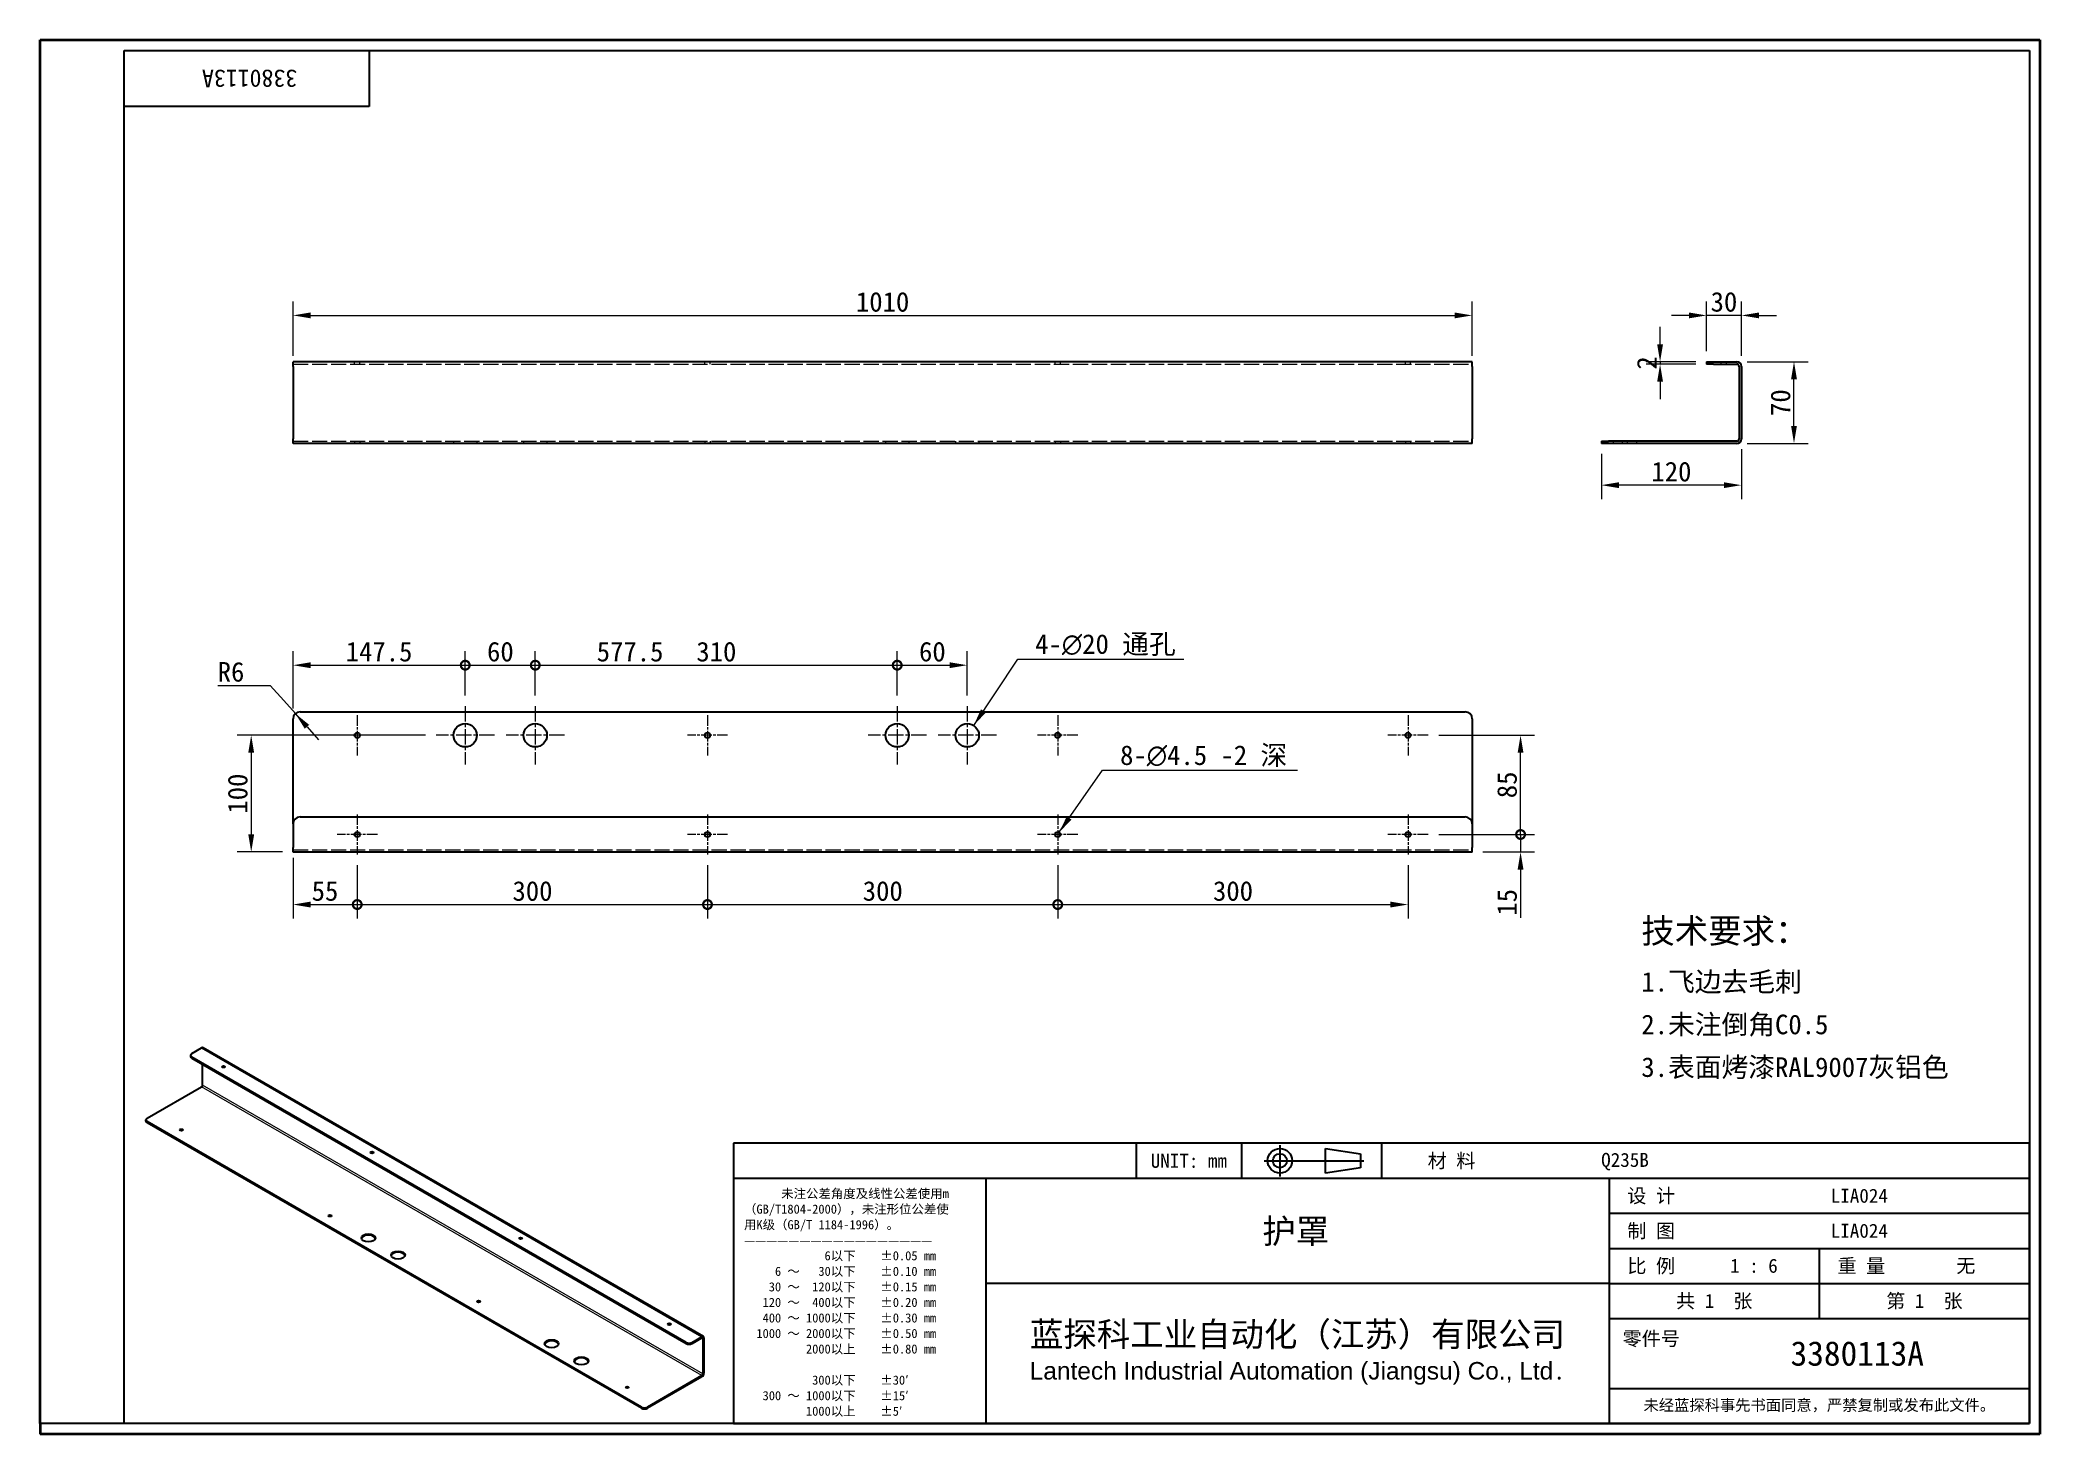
# Model space of a CAD drawing. Header units: millimetres. Extents: x 36 to 1749, y 33 to 1227.
import ezdxf
from ezdxf.enums import TextEntityAlignment as Align

# ---------------------------------------------------------------- set-up
doc = ezdxf.new("R2010")
doc.units = ezdxf.units.MM
doc.header["$LTSCALE"] = 6
doc.linetypes.add('CHAIN', pattern=[0.3543, 0.2362, -0.0295, 0.0591, -0.0295])
doc.linetypes.add('DASHED', pattern=[0.2067, 0.1654, -0.0413])
for name, color, linetype, lineweight in [('1', 7, 'Continuous', 18), ('可见 (ISO)', 7, 'Continuous', 25), ('可见窄的 (ISO)', 7, 'Continuous', 18), ('图框 (ISO)', 7, 'Continuous', 35), ('标题 (ISO)', 7, 'Continuous', 25)]:
    doc.layers.add(name, color=color, linetype=linetype, lineweight=lineweight)
for name, color, linetype, lineweight, true_color in [('中心标记 (ISO)', 1, 'CHAIN', 18, 0xff0000), ('尺寸 (ISO)', 7, 'Continuous', 18, 0x008000), ('符号 (ISO)', 7, 'Continuous', 18, 0x008000), ('隐藏 (ISO)', 5, 'DASHED', 18, 0x0000ff)]:
    doc.layers.add(name, color=color, linetype=linetype, lineweight=lineweight, true_color=true_color)
doc.styles.add('文本样式164', font='SimSun.ttf')
doc.styles.add('文本样式165', font='SimSun.ttf')
doc.styles.add('文本样式74', font='SimSun.ttf')
doc.styles.add('最新国标', font='simfang.ttf')
doc.styles.add('注释文本 (ISO)', font='simfang.ttf')
doc.dimstyles.new('默认 (GB)', dxfattribs={"dimscale": 6, "dimtxt": 2.8, "dimasz": 2.5, "dimexe": 2, "dimexo": 1.5, "dimgap": 0.5, "dimtad": 1, "dimtoh": 1, "dimdsep": 46, "dimtxsty": '最新国标', "dimcen": 0.09, "dimdle": 10, "dimclrd": 256, "dimclre": 256, "dimclrt": 256, "dimaunit": 1, "dimadec": 3, "dimazin": 2, "dimtfac": 0.535714, "dimtdec": 3, "dimtmove": 0, "dimatfit": 3, "dimfxl": 0, "dimtolj": 1, "dimlwd": -1, "dimlwe": -1, "dimarcsym": 0})
doc.dimstyles.new('默认 (GB)$7', dxfattribs={"dimscale": 6, "dimtxt": 2.8, "dimasz": 2.5, "dimexe": 2, "dimexo": 1.5, "dimgap": 0.5, "dimtad": 1, "dimtoh": 1, "dimdsep": 46, "dimtxsty": '最新国标', "dimcen": 0.09, "dimdle": 10, "dimclrd": 256, "dimclre": 256, "dimclrt": 256, "dimaunit": 1, "dimadec": 3, "dimazin": 2, "dimtfac": 0.535714, "dimtdec": 3, "dimtmove": 0, "dimatfit": 3, "dimfxl": 0, "dimtolj": 1, "dimlwd": -1, "dimlwe": -1, "dimarcsym": 0})

# ---------------------------------------------------------------- blocks, each defined once
blk = doc.blocks.new('图框 最新国标')
at = {"layer": '图框 (ISO)'}
for p, q in [((6, 7), (6, 204.5)), ((6, 204.5), (291.5, 204.5)), ((291.5, 204.5), (291.5, 5.5)), ((6, 7), (6, 5.5)), ((6, 7), (6, 5.5)), ((291.5, 5.5), (6, 5.5))]:
    blk.add_line(p, q, dxfattribs=at)
at = {"layer": '图框 (ISO)', "color": 7, "linetype": 'Continuous', "lineweight": 25}
for p, q in [((18, 203), (290, 203)), ((18, 7), (18, 203)), ((18, 203), (290, 203)), ((53, 203), (53, 195)), ((290, 203), (290, 7)), ((290, 203), (290, 7)), ((53, 195), (18, 195)), ((290, 7), (6, 7)), ((290, 7), (18, 7))]:
    blk.add_line(p, q, dxfattribs=at)
at = {"layer": '图框 (ISO)', "style": '文本样式74'}
blk.add_attdef('零件代号_001', (42.72, 200.25), '', height=2.5, rotation=180, dxfattribs=at)
blk = doc.blocks.new('标题栏 最新国标')
at = {"layer": '标题 (ISO)'}
for p, q in [((381.98, -183.84), (196.98, -183.84)), ((196.98, -183.84), (196.98, -223.84)), ((254.48, -183.84), (254.48, -188.84)), ((269.48, -183.84), (269.48, -188.84)), ((281.48, -188.09), (281.48, -184.59)), ((281.48, -184.59), (286.48, -185.34)), ((286.48, -185.34), (286.48, -187.34)), ((289.48, -183.84), (289.48, -188.84)), ((381.98, -223.84), (381.98, -183.84)), ((383.48, -183.84), (383.48, -225.34)), ((286.48, -187.34), (281.48, -188.09)), ((196.98, -188.84), (381.98, -188.84)), ((232.98, -188.84), (232.98, -223.84)), ((321.98, -188.84), (321.98, -223.84)), ((321.98, -193.84), (381.98, -193.84)), ((321.98, -198.84), (381.98, -198.84)), ((351.98, -198.84), (351.98, -208.84)), ((321.98, -203.84), (232.98, -203.84)), ((321.98, -203.84), (381.98, -203.84)), ((321.98, -208.84), (381.98, -208.84)), ((321.98, -218.84), (381.98, -218.84)), ((196.98, -223.84), (381.98, -223.84)), ((383.48, -225.34), (196.98, -225.34))]:
    blk.add_line(p, q, dxfattribs=at)
at = {"layer": '标题 (ISO)', "linetype": 'CHAIN', "ltscale": 5.000333}
blk.add_line((274.98, -184.09), (274.98, -188.59), dxfattribs=at)
at = {"layer": '标题 (ISO)', "linetype": 'CHAIN', "ltscale": 15.834605}
blk.add_line((272.73, -186.34), (286.98, -186.34), dxfattribs=at)
at = {"layer": '标题 (ISO)'}
for radius in [1.75, 1]:
    blk.add_circle((274.98, -186.34), radius, dxfattribs=at)
at = {"layer": '1', "style": '文本样式164'}
for s, p in [('UNIT: mm', (261.98, -186.34)), ('材 料', (299.48, -186.34)), ('设 计', (327.98, -191.34)), ('制 图', (327.98, -196.34)), ('比 例', (327.98, -201.34)), ('重 量', (357.98, -201.34)), ('共 1  张', (336.98, -206.34)), ('第 1  张', (366.98, -206.34))]:
    blk.add_text(s, height=2, dxfattribs=at).set_placement(p, align=Align.MIDDLE_CENTER)
at = {"layer": '标题 (ISO)', "style": '注释文本 (ISO)'}
for s, insert, char_height, attachment_point, line_spacing_factor in [('\\fSimSun|b0|i0;{\\H1.3000;      未注公差角度及线性公差使用m\\P}\\fSimSun|b0|i0;{\\H1.3000;（GB/T1804-2000），未注形位公差使\\P}\\fSimSun|b0|i0;{\\H1.3000;用K级（GB/T 1184-1996）。\\P}\\fSimSun|b0|i0;{\\H1.3000;—————————————————\\P}\\fSimSun|b0|i0;{\\H1.3000;             6以下    ±0.05 mm\\P}\\fSimSun|b0|i0;{\\H1.3000;     6 ～   30以下    ±0.10 mm\\P}\\fSimSun|b0|i0;{\\H1.3000;    30 ～  120以下    ±0.15 mm\\P}\\fSimSun|b0|i0;{\\H1.3000;   120 ～  400以下    ±0.20 mm\\P}\\fSimSun|b0|i0;{\\H1.3000;   400 ～ 1000以下    ±0.30 mm\\P}\\fSimSun|b0|i0;{\\H1.3000;  1000 ～ 2000以下    ±0.50 mm\\P}\\fSimSun|b0|i0;{\\H1.3000;          2000以上    ±0.80 mm\\P}\\fSimSun|b0|i0;{\\H1.3000;\\P}\\fSimSun|b0|i0;{\\H1.3000;           300以下    ±30′\\P}\\fSimSun|b0|i0;{\\H1.3000;   300 ～ 1000以下    ±15′\\P}\\fSimSun|b0|i0;{\\H1.3000;          1000以上    ±5′}', (198.48, -206.63), 1.3, 4, 1.023913), ('{\\fMicrosoft YaHei|b0|i0|c134|p34;\\H1.75x;蓝探科工业自动化（江苏）有限公司\\P\\fArial|b0|i0|c0|p34;\\H0.71429x;Lantech Industrial Automation (Jiangsu) Co., Ltd\\fFangSong|b0|i0|c134|p49;.\\H1.15195x; }', (277.48, -213.84), 2, 5, 0.978695)]:
    blk.add_mtext(s, dxfattribs=dict(at, insert=insert, char_height=char_height, attachment_point=attachment_point, line_spacing_factor=line_spacing_factor))
at = {"layer": '标题 (ISO)', "attachment_point": 5, "style": '注释文本 (ISO)'}
for s, insert, char_height in [('\\fFangSong|b0|i0;零件号', (327.98, -211.84), 2), ('\\fSimSun|b0|i0;{\\H1.6000;未经蓝探科事先书面同意，严禁复制或发布此文件。}', (351.98, -221.34), 1.6)]:
    blk.add_mtext(s, dxfattribs=dict(at, insert=insert, char_height=char_height))
at = {"layer": '标题 (ISO)'}
for tag, p, height, style in [('材料_001', (320.84, -187.21), 2, '注释文本 (ISO)'), ('设计人_001', (353.61, -192.33), 2, '注释文本 (ISO)'), ('库存编号_001', (272.47, -198.13), 3.5, '文本样式165'), ('设计人_001', (353.61, -197.33), 2, '注释文本 (ISO)'), ('视图比例_001', (339.25, -202.33), 2, '注释文本 (ISO)'), ('质量\\P3;_001', (371.53, -202.3), 2, '注释文本 (ISO)'), ('零件代号_001', (347.87, -215.59), 3.5, '文本样式165')]:
    blk.add_attdef(tag, p, '', height=height, dxfattribs=dict(at, style=style))
blk = doc.blocks.new('*D5')
at = {"layer": 'Defpoints', "color": 0, "transparency": 16777216}
for p in [(1262.7, 991.1), (252.7, 947.4), (1262.7, 947.4)]:
    blk.add_point(p, dxfattribs=at)
at = {"layer": '尺寸 (ISO)', "color": 116, "true_color": 0x00803f, "transparency": 16777216}
for p, q in [((252.7, 956.4), (252.7, 1003.1)), ((1262.7, 956.4), (1262.7, 1003.1)), ((267.7, 991.1), (1247.7, 991.1))]:
    blk.add_line(p, q, dxfattribs=at)
for points in [[(267.7, 993.6), (267.7, 988.6), (252.7, 991.1)], [(1247.7, 993.6), (1247.7, 988.6), (1262.7, 991.1)]]:
    blk.add_solid(points, dxfattribs=at)
at = {"layer": '尺寸 (ISO)', "transparency": 16777216, "insert": (757.7, 1002.6), "char_height": 16.8, "attachment_point": 5, "style": '最新国标'}
blk.add_mtext('\\A1;1010', dxfattribs=at)
blk = doc.blocks.new('*D6')
at = {"layer": 'Defpoints', "color": 0, "transparency": 16777216}
for p in [(1489.3, 951.4), (1538.3, 951.4), (1489.3, 881.4)]:
    blk.add_point(p, dxfattribs=at)
at = {"layer": '尺寸 (ISO)', "color": 116, "true_color": 0x00803f, "transparency": 16777216}
for p, q in [((1498.3, 951.4), (1550.3, 951.4)), ((1538.3, 896.4), (1538.3, 936.4)), ((1498.3, 881.4), (1550.3, 881.4))]:
    blk.add_line(p, q, dxfattribs=at)
for points in [[(1535.8, 936.4), (1540.8, 936.4), (1538.3, 951.4)], [(1535.8, 896.4), (1540.8, 896.4), (1538.3, 881.4)]]:
    blk.add_solid(points, dxfattribs=at)
at = {"layer": '尺寸 (ISO)', "transparency": 16777216, "insert": (1526.8, 916.4), "char_height": 16.8, "attachment_point": 5, "rotation": 90, "style": '最新国标'}
blk.add_mtext('\\A1;70', dxfattribs=at)
blk = doc.blocks.new('*D7')
at = {"layer": 'Defpoints', "color": 0, "transparency": 16777216}
for p in [(1463.3, 991.1), (1463.3, 951.4), (1493.3, 947.4)]:
    blk.add_point(p, dxfattribs=at)
at = {"layer": '尺寸 (ISO)', "color": 116, "true_color": 0x00803f, "transparency": 16777216}
for p, q in [((1463.3, 960.4), (1463.3, 1003.1)), ((1493.3, 956.4), (1493.3, 1003.1)), ((1448.3, 991.1), (1433.3, 991.1)), ((1493.3, 991.1), (1463.3, 991.1)), ((1508.3, 991.1), (1523.3, 991.1))]:
    blk.add_line(p, q, dxfattribs=at)
for points in [[(1448.3, 993.6), (1448.3, 988.6), (1463.3, 991.1)], [(1508.3, 993.6), (1508.3, 988.6), (1493.3, 991.1)]]:
    blk.add_solid(points, dxfattribs=at)
at = {"layer": '尺寸 (ISO)', "transparency": 16777216, "insert": (1478.3, 1002.6), "char_height": 16.8, "attachment_point": 5, "style": '最新国标'}
blk.add_mtext('\\A1;30', dxfattribs=at)
blk = doc.blocks.new('*D8')
at = {"layer": 'Defpoints', "color": 0, "transparency": 16777216}
for p in [(1373.3, 881.4), (1493.3, 885.4), (1373.3, 845.7)]:
    blk.add_point(p, dxfattribs=at)
at = {"layer": '尺寸 (ISO)', "color": 116, "true_color": 0x00803f, "transparency": 16777216}
for p, q in [((1493.3, 876.4), (1493.3, 833.7)), ((1373.3, 872.4), (1373.3, 833.7)), ((1478.3, 845.7), (1388.3, 845.7))]:
    blk.add_line(p, q, dxfattribs=at)
for points in [[(1388.3, 848.2), (1388.3, 843.2), (1373.3, 845.7)], [(1478.3, 848.2), (1478.3, 843.2), (1493.3, 845.7)]]:
    blk.add_solid(points, dxfattribs=at)
at = {"layer": '尺寸 (ISO)', "transparency": 16777216, "insert": (1433.3, 857.2), "char_height": 16.8, "attachment_point": 5, "style": '最新国标'}
blk.add_mtext('\\A1;120', dxfattribs=at)
blk = doc.blocks.new('*D9')
at = {"layer": 'Defpoints', "color": 0, "transparency": 16777216}
for p in [(1423.6, 949.4), (1463.3, 951.4), (1463.3, 949.4)]:
    blk.add_point(p, dxfattribs=at)
at = {"layer": '尺寸 (ISO)', "color": 116, "true_color": 0x00803f, "transparency": 16777216}
for p, q in [((1423.6, 966.4), (1423.6, 981.4)), ((1454.3, 951.4), (1411.6, 951.4)), ((1454.3, 949.4), (1411.6, 949.4)), ((1423.6, 951.4), (1423.6, 949.4)), ((1423.6, 934.4), (1423.6, 919.4))]:
    blk.add_line(p, q, dxfattribs=at)
for points in [[(1421.1, 966.4), (1426.1, 966.4), (1423.6, 951.4)], [(1421.1, 934.4), (1426.1, 934.4), (1423.6, 949.4)]]:
    blk.add_solid(points, dxfattribs=at)
at = {"layer": '尺寸 (ISO)', "transparency": 16777216, "insert": (1412.2, 950.4), "char_height": 16.8, "attachment_point": 5, "rotation": 90, "style": '最新国标'}
blk.add_mtext('\\A1;2', dxfattribs=at)
blk = doc.blocks.new('*D10')
at = {"layer": 'Defpoints', "color": 0, "transparency": 16777216}
for p in [(254.7, 650), (258.7, 645.5)]:
    blk.add_point(p, dxfattribs=at)
at = {"layer": '尺寸 (ISO)', "color": 116, "true_color": 0x00803f, "transparency": 16777216}
for p, q in [((188.3, 674.2), (233.2, 674.2)), ((233.2, 674.2), (244.8, 661.2)), ((254.7, 650), (244.8, 661.2)), ((258.7, 645.5), (254.7, 650)), ((264.7, 638.8), (274.6, 627.5))]:
    blk.add_line(p, q, dxfattribs=at)
blk.add_solid([(266.6, 640.4), (262.8, 637.1), (254.7, 650)], dxfattribs=at)
at = {"layer": '尺寸 (ISO)', "transparency": 16777216, "insert": (199.6, 685.7), "char_height": 16.8, "attachment_point": 5, "style": '最新国标'}
blk.add_mtext('\\A1;R6', dxfattribs=at)
blk = doc.blocks.new('_DotSmall')
at = {"color": 0, "linetype": 'ByBlock', "const_width": 0.5}
blk.add_lwpolyline([(-0.0625, 0, 1), (0.0625, 0, 1)], format="xyb", close=True, dxfattribs=at)
blk = doc.blocks.new('*D11')
at = {"layer": 'Defpoints', "color": 0, "transparency": 16777216}
for p in [(400.2, 691.5), (400.2, 656.5), (252.7, 645.5)]:
    blk.add_point(p, dxfattribs=at)
at = {"layer": '尺寸 (ISO)', "color": 116, "true_color": 0x00803f, "transparency": 16777216}
for p, q in [((252.7, 654.5), (252.7, 703.5)), ((400.2, 665.5), (400.2, 703.5)), ((267.7, 691.5), (400.2, 691.5))]:
    blk.add_line(p, q, dxfattribs=at)
blk.add_solid([(267.7, 694), (267.7, 689), (252.7, 691.5)], dxfattribs=at)
at = {"layer": '尺寸 (ISO)', "color": 116, "true_color": 0x00803f, "transparency": 16777216, "xscale": 15, "yscale": 15, "zscale": 15}
blk.add_blockref('_DotSmall', (400.2, 691.5), dxfattribs=at)
at = {"layer": '尺寸 (ISO)', "transparency": 16777216, "insert": (326.4, 703), "char_height": 16.8, "attachment_point": 5, "style": '最新国标'}
blk.add_mtext('\\A1;147.5', dxfattribs=at)
blk = doc.blocks.new('*D13')
at = {"layer": 'Defpoints', "color": 0, "transparency": 16777216}
for p in [(460.2, 691.5), (400.2, 656.5), (460.2, 656.5)]:
    blk.add_point(p, dxfattribs=at)
at = {"layer": '尺寸 (ISO)', "color": 116, "true_color": 0x00803f, "transparency": 16777216}
for p, q in [((400.2, 665.5), (400.2, 703.5)), ((460.2, 665.5), (460.2, 703.5)), ((400.2, 691.5), (460.2, 691.5))]:
    blk.add_line(p, q, dxfattribs=at)
at = {"layer": '尺寸 (ISO)', "color": 116, "true_color": 0x00803f, "transparency": 16777216, "xscale": 15, "yscale": 15, "zscale": 15, "rotation": 180}
blk.add_blockref('_DotSmall', (400.2, 691.5), dxfattribs=at)
at = {"layer": '尺寸 (ISO)', "color": 116, "true_color": 0x00803f, "transparency": 16777216, "xscale": 15, "yscale": 15, "zscale": 15}
blk.add_blockref('_DotSmall', (460.2, 691.5), dxfattribs=at)
at = {"layer": '尺寸 (ISO)', "transparency": 16777216, "insert": (430.3, 703), "char_height": 16.8, "attachment_point": 5, "style": '最新国标'}
blk.add_mtext('\\A1;60', dxfattribs=at)
blk = doc.blocks.new('*D14')
at = {"layer": 'Defpoints', "color": 0, "transparency": 16777216}
for p in [(770.2, 691.5), (460.2, 656.5), (770.2, 656.5)]:
    blk.add_point(p, dxfattribs=at)
at = {"layer": '尺寸 (ISO)', "color": 116, "true_color": 0x00803f, "transparency": 16777216}
for p, q in [((460.2, 665.5), (460.2, 703.5)), ((770.2, 665.5), (770.2, 703.5)), ((460.2, 691.5), (770.2, 691.5))]:
    blk.add_line(p, q, dxfattribs=at)
at = {"layer": '尺寸 (ISO)', "color": 116, "true_color": 0x00803f, "transparency": 16777216, "xscale": 15, "yscale": 15, "zscale": 15, "rotation": 180}
blk.add_blockref('_DotSmall', (460.2, 691.5), dxfattribs=at)
at = {"layer": '尺寸 (ISO)', "color": 116, "true_color": 0x00803f, "transparency": 16777216, "xscale": 15, "yscale": 15, "zscale": 15}
blk.add_blockref('_DotSmall', (770.2, 691.5), dxfattribs=at)
at = {"layer": '尺寸 (ISO)', "transparency": 16777216, "insert": (615.3, 703), "char_height": 16.8, "attachment_point": 5, "style": '最新国标'}
blk.add_mtext('\\A1;310', dxfattribs=at)
blk = doc.blocks.new('*D15')
at = {"layer": 'Defpoints', "color": 0, "transparency": 16777216}
for p in [(830.2, 691.5), (770.2, 656.5), (830.2, 656.5)]:
    blk.add_point(p, dxfattribs=at)
at = {"layer": '尺寸 (ISO)', "color": 116, "true_color": 0x00803f, "transparency": 16777216}
for p, q in [((770.2, 665.5), (770.2, 703.5)), ((830.2, 665.5), (830.2, 703.5)), ((770.2, 691.5), (815.2, 691.5))]:
    blk.add_line(p, q, dxfattribs=at)
blk.add_solid([(815.2, 694), (815.2, 689), (830.2, 691.5)], dxfattribs=at)
at = {"layer": '尺寸 (ISO)', "color": 116, "true_color": 0x00803f, "transparency": 16777216, "xscale": 15, "yscale": 15, "zscale": 15, "rotation": 180}
blk.add_blockref('_DotSmall', (770.2, 691.5), dxfattribs=at)
at = {"layer": '尺寸 (ISO)', "transparency": 16777216, "insert": (800.3, 703), "char_height": 16.8, "attachment_point": 5, "style": '最新国标'}
blk.add_mtext('\\A1;60', dxfattribs=at)
blk = doc.blocks.new('*D16')
at = {"layer": 'Defpoints', "color": 0, "transparency": 16777216}
for p in [(830.2, 691.5), (830.2, 656.5), (252.7, 645.5)]:
    blk.add_point(p, dxfattribs=at)
at = {"layer": '尺寸 (ISO)', "color": 116, "true_color": 0x00803f, "transparency": 16777216}
for p, q in [((252.7, 654.5), (252.7, 703.5)), ((830.2, 665.5), (830.2, 703.5)), ((267.7, 691.5), (815.2, 691.5))]:
    blk.add_line(p, q, dxfattribs=at)
for points in [[(267.7, 694), (267.7, 689), (252.7, 691.5)], [(815.2, 694), (815.2, 689), (830.2, 691.5)]]:
    blk.add_solid(points, dxfattribs=at)
at = {"layer": '尺寸 (ISO)', "transparency": 16777216, "insert": (541.4, 703), "char_height": 16.8, "attachment_point": 5, "style": '最新国标'}
blk.add_mtext('\\A1;577.5', dxfattribs=at)
blk = doc.blocks.new('*D17')
at = {"layer": 'Defpoints', "color": 0, "transparency": 16777216}
for p in [(252.7, 535.5), (307.7, 529.2), (307.7, 486.5)]:
    blk.add_point(p, dxfattribs=at)
at = {"layer": '尺寸 (ISO)', "color": 116, "true_color": 0x00803f, "transparency": 16777216}
for p, q in [((252.7, 526.5), (252.7, 474.5)), ((307.7, 520.2), (307.7, 474.5)), ((267.7, 486.5), (307.7, 486.5))]:
    blk.add_line(p, q, dxfattribs=at)
blk.add_solid([(267.7, 489), (267.7, 484), (252.7, 486.5)], dxfattribs=at)
at = {"layer": '尺寸 (ISO)', "color": 116, "true_color": 0x00803f, "transparency": 16777216, "xscale": 15, "yscale": 15, "zscale": 15}
blk.add_blockref('_DotSmall', (307.7, 486.5), dxfattribs=at)
at = {"layer": '尺寸 (ISO)', "transparency": 16777216, "insert": (280.1, 498), "char_height": 16.8, "attachment_point": 5, "style": '最新国标'}
blk.add_mtext('\\A1;55', dxfattribs=at)
blk = doc.blocks.new('*D18')
at = {"layer": 'Defpoints', "color": 0, "transparency": 16777216}
for p in [(307.7, 529.2), (607.7, 529.2), (607.7, 486.5)]:
    blk.add_point(p, dxfattribs=at)
at = {"layer": '尺寸 (ISO)', "color": 116, "true_color": 0x00803f, "transparency": 16777216}
for p, q in [((307.7, 520.2), (307.7, 474.5)), ((607.7, 520.2), (607.7, 474.5)), ((307.7, 486.5), (607.7, 486.5))]:
    blk.add_line(p, q, dxfattribs=at)
at = {"layer": '尺寸 (ISO)', "color": 116, "true_color": 0x00803f, "transparency": 16777216, "xscale": 15, "yscale": 15, "zscale": 15, "rotation": 180}
blk.add_blockref('_DotSmall', (307.7, 486.5), dxfattribs=at)
at = {"layer": '尺寸 (ISO)', "color": 116, "true_color": 0x00803f, "transparency": 16777216, "xscale": 15, "yscale": 15, "zscale": 15}
blk.add_blockref('_DotSmall', (607.7, 486.5), dxfattribs=at)
at = {"layer": '尺寸 (ISO)', "transparency": 16777216, "insert": (457.8, 498), "char_height": 16.8, "attachment_point": 5, "style": '最新国标'}
blk.add_mtext('\\A1;300', dxfattribs=at)
blk = doc.blocks.new('*D19')
at = {"layer": 'Defpoints', "color": 0, "transparency": 16777216}
for p in [(607.7, 529.2), (907.7, 529.2), (907.7, 486.5)]:
    blk.add_point(p, dxfattribs=at)
at = {"layer": '尺寸 (ISO)', "color": 116, "true_color": 0x00803f, "transparency": 16777216}
for p, q in [((607.7, 520.2), (607.7, 474.5)), ((907.7, 520.2), (907.7, 474.5)), ((607.7, 486.5), (907.7, 486.5))]:
    blk.add_line(p, q, dxfattribs=at)
at = {"layer": '尺寸 (ISO)', "color": 116, "true_color": 0x00803f, "transparency": 16777216, "xscale": 15, "yscale": 15, "zscale": 15, "rotation": 180}
blk.add_blockref('_DotSmall', (607.7, 486.5), dxfattribs=at)
at = {"layer": '尺寸 (ISO)', "color": 116, "true_color": 0x00803f, "transparency": 16777216, "xscale": 15, "yscale": 15, "zscale": 15}
blk.add_blockref('_DotSmall', (907.7, 486.5), dxfattribs=at)
at = {"layer": '尺寸 (ISO)', "transparency": 16777216, "insert": (757.8, 498), "char_height": 16.8, "attachment_point": 5, "style": '最新国标'}
blk.add_mtext('\\A1;300', dxfattribs=at)
blk = doc.blocks.new('*D20')
at = {"layer": 'Defpoints', "color": 0, "transparency": 16777216}
for p in [(907.7, 529.2), (1207.7, 529.2), (1207.7, 486.5)]:
    blk.add_point(p, dxfattribs=at)
at = {"layer": '尺寸 (ISO)', "color": 116, "true_color": 0x00803f, "transparency": 16777216}
for p, q in [((907.7, 520.2), (907.7, 474.5)), ((1207.7, 520.2), (1207.7, 474.5)), ((907.7, 486.5), (1192.7, 486.5))]:
    blk.add_line(p, q, dxfattribs=at)
blk.add_solid([(1192.7, 489), (1192.7, 484), (1207.7, 486.5)], dxfattribs=at)
at = {"layer": '尺寸 (ISO)', "color": 116, "true_color": 0x00803f, "transparency": 16777216, "xscale": 15, "yscale": 15, "zscale": 15, "rotation": 180}
blk.add_blockref('_DotSmall', (907.7, 486.5), dxfattribs=at)
at = {"layer": '尺寸 (ISO)', "transparency": 16777216, "insert": (1057.8, 498), "char_height": 16.8, "attachment_point": 5, "style": '最新国标'}
blk.add_mtext('\\A1;300', dxfattribs=at)
blk = doc.blocks.new('*D21')
at = {"layer": 'Defpoints', "color": 0, "transparency": 16777216}
for p in [(375.2, 631.5), (216.9, 531.5), (252.7, 531.5)]:
    blk.add_point(p, dxfattribs=at)
at = {"layer": '尺寸 (ISO)', "color": 116, "true_color": 0x00803f, "transparency": 16777216}
for p, q in [((366.2, 631.5), (204.9, 631.5)), ((216.9, 616.5), (216.9, 546.5)), ((243.7, 531.5), (204.9, 531.5))]:
    blk.add_line(p, q, dxfattribs=at)
for points in [[(214.4, 616.5), (219.4, 616.5), (216.9, 631.5)], [(214.4, 546.5), (219.4, 546.5), (216.9, 531.5)]]:
    blk.add_solid(points, dxfattribs=at)
at = {"layer": '尺寸 (ISO)', "transparency": 16777216, "insert": (205.4, 581.5), "char_height": 16.8, "attachment_point": 5, "rotation": 90, "style": '最新国标'}
blk.add_mtext('\\A1;100', dxfattribs=at)
blk = doc.blocks.new('*D22')
at = {"layer": 'Defpoints', "color": 0, "transparency": 16777216}
for p in [(1225, 546.5), (1262.7, 531.5), (1304.1, 546.5)]:
    blk.add_point(p, dxfattribs=at)
at = {"layer": '尺寸 (ISO)', "color": 116, "true_color": 0x00803f, "transparency": 16777216}
for p, q in [((1304.1, 546.5), (1304.1, 576.5)), ((1234, 546.5), (1316.1, 546.5)), ((1271.7, 531.5), (1316.1, 531.5)), ((1304.1, 546.5), (1304.1, 531.5)), ((1304.1, 516.5), (1304.1, 475.2))]:
    blk.add_line(p, q, dxfattribs=at)
blk.add_solid([(1301.6, 516.5), (1306.6, 516.5), (1304.1, 531.5)], dxfattribs=at)
at = {"layer": '尺寸 (ISO)', "color": 116, "true_color": 0x00803f, "transparency": 16777216, "xscale": 15, "yscale": 15, "zscale": 15, "rotation": 270}
blk.add_blockref('_DotSmall', (1304.1, 546.5), dxfattribs=at)
at = {"layer": '尺寸 (ISO)', "transparency": 16777216, "insert": (1292.6, 488.4), "char_height": 16.8, "attachment_point": 5, "rotation": 90, "style": '最新国标'}
blk.add_mtext('\\A1;15', dxfattribs=at)
blk = doc.blocks.new('*D23')
at = {"layer": 'Defpoints', "color": 0, "transparency": 16777216}
for p in [(1225, 631.5), (1304.1, 631.5), (1225, 546.5)]:
    blk.add_point(p, dxfattribs=at)
at = {"layer": '尺寸 (ISO)', "color": 116, "true_color": 0x00803f, "transparency": 16777216}
for p, q in [((1234, 631.5), (1316.1, 631.5)), ((1304.1, 546.5), (1304.1, 616.5)), ((1234, 546.5), (1316.1, 546.5))]:
    blk.add_line(p, q, dxfattribs=at)
blk.add_solid([(1301.6, 616.5), (1306.6, 616.5), (1304.1, 631.5)], dxfattribs=at)
at = {"layer": '尺寸 (ISO)', "color": 116, "true_color": 0x00803f, "transparency": 16777216, "xscale": 15, "yscale": 15, "zscale": 15, "rotation": 270}
blk.add_blockref('_DotSmall', (1304.1, 546.5), dxfattribs=at)
at = {"layer": '尺寸 (ISO)', "transparency": 16777216, "insert": (1292.6, 589), "char_height": 16.8, "attachment_point": 5, "rotation": 90, "style": '最新国标'}
blk.add_mtext('\\A1;85', dxfattribs=at)

msp = doc.modelspace()

# ---------------------------------------------------------------- linework, layer by layer
at = {"layer": '中心标记 (ISO)', "ltscale": 9.259962}
for p, q in [((400.208, 656.484), (400.208, 606.484)), ((460.208, 656.484), (460.208, 606.484)), ((770.208, 656.484), (770.208, 606.484)), ((830.208, 656.484), (830.208, 606.484)), ((425.208, 631.484), (375.208, 631.484)), ((485.208, 631.484), (435.208, 631.484)), ((795.208, 631.484), (745.208, 631.484)), ((855.208, 631.484), (805.208, 631.484))]:
    msp.add_line(p, q, dxfattribs=at)
at = {"layer": '中心标记 (ISO)', "ltscale": 6.389343}
for p, q in [((307.708, 648.734), (307.708, 614.234)), ((607.708, 648.734), (607.708, 614.234)), ((907.708, 648.734), (907.708, 614.234)), ((1207.708, 648.734), (1207.708, 614.234)), ((324.958, 631.484), (290.458, 631.484)), ((624.958, 631.484), (590.458, 631.484)), ((924.958, 631.484), (890.458, 631.484)), ((1224.958, 631.484), (1190.458, 631.484)), ((307.708, 563.734), (307.708, 529.234)), ((607.708, 563.734), (607.708, 529.234)), ((907.708, 563.734), (907.708, 529.234)), ((1207.708, 563.734), (1207.708, 529.234)), ((324.958, 546.484), (290.458, 546.484)), ((624.958, 546.484), (590.458, 546.484)), ((924.958, 546.484), (890.458, 546.484)), ((1224.958, 546.484), (1190.458, 546.484))]:
    msp.add_line(p, q, dxfattribs=at)
at = {"layer": '可见 (ISO)'}
for p, q in [((1262.708, 951.449), (252.708, 951.449)), ((252.708, 947.449), (252.708, 951.449)), ((252.708, 947.449), (252.708, 885.449)), ((1262.708, 947.449), (1262.708, 951.449)), ((1262.708, 947.449), (1262.708, 885.449)), ((1463.293, 951.449), (1469.293, 951.449)), ((1463.293, 951.449), (1463.293, 949.449)), ((1469.293, 949.449), (1463.293, 949.449)), ((1469.293, 951.449), (1489.293, 951.449)), ((1469.293, 949.449), (1489.293, 949.449)), ((1491.293, 947.449), (1491.293, 885.449)), ((1493.293, 947.449), (1493.293, 885.449)), ((252.708, 881.449), (252.708, 885.449)), ((1262.708, 881.449), (252.708, 881.449)), ((1262.708, 881.449), (1262.708, 885.449)), ((1373.293, 883.449), (1379.293, 883.449)), ((1373.293, 883.449), (1373.293, 881.449)), ((1379.293, 881.449), (1373.293, 881.449)), ((1489.293, 883.449), (1379.293, 883.449)), ((1489.293, 881.449), (1379.293, 881.449)), ((258.708, 651.484), (1256.708, 651.484)), ((252.708, 555.484), (252.708, 645.484)), ((1262.708, 645.484), (1262.708, 555.484)), ((252.708, 555.484), (252.708, 535.484)), ((258.708, 561.484), (1256.708, 561.484)), ((1262.708, 555.484), (1262.708, 535.484)), ((252.708, 531.484), (252.708, 535.484)), ((1262.708, 531.484), (252.708, 531.484)), ((1262.708, 531.484), (1262.708, 535.484)), ((165.972, 358.826), (174.458, 363.725)), ((604.164, 116.445), (175.658, 363.844)), ((164.918, 357.356), (164.918, 356.376)), ((589.388, 111.427), (165.972, 355.886)), ((165.972, 354.907), (589.388, 110.447)), ((175.306, 331.881), (175.306, 349.518)), ((127.789, 303.467), (174.458, 330.412)), ((126.734, 301.018), (126.734, 301.998)), ((551.204, 56.069), (127.789, 300.528)), ((551.204, 55.089), (127.789, 299.548)), ((594.479, 111.427), (602.964, 116.326)), ((594.479, 110.447), (602.964, 115.346)), ((603.813, 114.857), (603.813, 84.483)), ((604.661, 115.346), (604.661, 84.973)), ((602.964, 83.013), (556.295, 56.069)), ((602.964, 82.033), (556.295, 55.089))]:
    msp.add_line(p, q, dxfattribs=at)
for centre, radius in [((400.208, 631.484), 10), ((460.208, 631.484), 10), ((770.208, 631.484), 10), ((830.208, 631.484), 10), ((307.708, 631.484), 2.25), ((607.708, 631.484), 2.25), ((907.708, 631.484), 2.25), ((1207.708, 631.484), 2.25), ((307.708, 546.484), 2.25), ((607.708, 546.484), 2.25), ((907.708, 546.484), 2.25), ((1207.708, 546.484), 2.25)]:
    msp.add_circle(centre, radius, dxfattribs=at)
for centre, radius, start, end in [((1489.293, 947.449), 4, 0, 90), ((1489.293, 947.449), 2, 0, 90), ((1489.293, 885.449), 4, 270, 0), ((1489.293, 885.449), 2, 270, 0), ((258.708, 645.484), 6, 90, 180), ((1256.708, 645.484), 6, 0, 90), ((258.708, 555.484), 6, 90, 180), ((1256.708, 555.484), 6, 0, 90)]:
    msp.add_arc(centre, radius, start, end, dxfattribs=at)
for centre, major_axis, start_param, end_param in [((174.458, 361.765), (1.2, 2.078), 0, 0.78539816), ((168.518, 357.356), (-3.6, 0), 5.49778714, 7.06858347), ((168.518, 356.376), (-3.6, 0), 0, 0.78539816), ((193.125, 346.578), (-1.35, 0), 3.82126647, 5.60351149), ((174.458, 331.391), (0.6, 1.039), 3.92699082, 5.49778714), ((130.334, 301.998), (-3.6, 0), 5.49778714, 7.06858347), ((130.334, 301.018), (-3.6, 0), 0, 0.78539816), ((157.063, 292.445), (-1.35, 0), 3.82126647, 5.60351149), ((320.405, 273.094), (-1.35, 0), 3.82126647, 5.60351149), ((284.342, 218.96), (-1.35, 0), 3.82126647, 5.60351149), ((317.223, 199.976), (6, 0), 0.14189705, 2.9996956), ((342.678, 185.279), (6, 0), 0.14189705, 2.9996956), ((447.684, 199.609), (-1.35, 0), 3.82126647, 5.60351149), ((411.621, 145.475), (-1.35, 0), 3.82126647, 5.60351149), ((574.963, 126.124), (-1.35, 0), 3.82126647, 5.60351149), ((474.2, 109.345), (6, 0), 0.14189705, 2.9996956), ((591.934, 112.897), (-3.6, 0), 0.78539816, 2.35619449), ((591.934, 111.917), (3.6, 0), 3.92699082, 5.49778714), ((602.964, 114.367), (1.2, 2.078), 5.49778714, 7.06858347), ((602.964, 114.367), (0.6, 1.039), 5.49778714, 7.06858347), ((499.656, 94.648), (6, 0), 0.14189705, 2.9996956), ((538.901, 71.99), (-1.35, 0), 3.82126647, 5.60351149), ((602.964, 83.993), (-1.2, -2.078), 0.78539816, 2.35619449), ((602.964, 83.993), (-0.6, -1.039), 0.78539816, 2.35619449), ((553.75, 57.538), (-3.6, 0), 0.78539816, 2.35619449), ((553.75, 56.559), (3.6, 0), 3.92699082, 5.49778714)]:
    msp.add_ellipse(centre, major_axis=major_axis, ratio=0.57735027, start_param=start_param, end_param=end_param, dxfattribs=at)
for centre, major_axis in [((193.125, 347.558), (-1.35, 0)), ((157.063, 293.424), (-1.35, 0)), ((320.405, 274.073), (-1.35, 0)), ((284.342, 219.94), (-1.35, 0)), ((317.223, 200.956), (-6, 0)), ((342.678, 186.259), (-6, 0)), ((447.684, 200.589), (-1.35, 0)), ((411.621, 146.455), (-1.35, 0)), ((574.963, 127.104), (-1.35, 0)), ((474.2, 110.325), (-6, 0)), ((499.656, 95.628), (-6, 0)), ((538.901, 72.97), (-1.35, 0))]:
    msp.add_ellipse(centre, major_axis=major_axis, ratio=0.57735027, dxfattribs=at)
at = {"layer": '可见窄的 (ISO)'}
for p, q in [((174.458, 363.725), (602.964, 116.326)), ((165.972, 354.907), (165.972, 355.886)), ((602.964, 83.013), (174.458, 330.412)), ((603.813, 84.483), (175.306, 331.881)), ((127.789, 299.548), (127.789, 300.528)), ((589.388, 111.427), (589.388, 110.447)), ((594.479, 110.447), (594.479, 111.427)), ((602.964, 116.326), (602.964, 115.346)), ((603.813, 114.857), (602.964, 115.346)), ((604.661, 115.346), (603.813, 114.857)), ((602.964, 82.033), (602.964, 83.013)), ((604.661, 84.973), (603.813, 84.483)), ((551.204, 56.069), (551.204, 55.089)), ((556.295, 55.089), (556.295, 56.069))]:
    msp.add_line(p, q, dxfattribs=at)
at = {"layer": '隐藏 (ISO)', "ltscale": 13.135239}
for p, q in [((252.708, 949.449), (1262.708, 949.449)), ((252.708, 883.449), (1262.708, 883.449)), ((252.708, 533.484), (1262.708, 533.484))]:
    msp.add_line(p, q, dxfattribs=at)
at = {"layer": '隐藏 (ISO)', "ltscale": 0.634799}
for p, q in [((305.458, 949.449), (305.458, 951.449)), ((309.958, 949.449), (309.958, 951.449)), ((605.458, 949.449), (605.458, 951.449)), ((609.958, 949.449), (609.958, 951.449)), ((905.458, 949.449), (905.458, 951.449)), ((909.958, 949.449), (909.958, 951.449)), ((1205.458, 949.449), (1205.458, 951.449)), ((1209.958, 949.449), (1209.958, 951.449)), ((1476.043, 949.449), (1476.043, 951.449)), ((1480.543, 949.449), (1480.543, 951.449)), ((305.458, 883.449), (305.458, 881.449)), ((309.958, 883.449), (309.958, 881.449)), ((390.208, 883.449), (390.208, 881.449)), ((410.208, 883.449), (410.208, 881.449)), ((450.208, 883.449), (450.208, 881.449)), ((470.208, 883.449), (470.208, 881.449)), ((605.458, 883.449), (605.458, 881.449)), ((609.958, 883.449), (609.958, 881.449)), ((760.208, 883.449), (760.208, 881.449)), ((780.208, 883.449), (780.208, 881.449)), ((820.208, 883.449), (820.208, 881.449)), ((840.208, 883.449), (840.208, 881.449)), ((905.458, 883.449), (905.458, 881.449)), ((909.958, 883.449), (909.958, 881.449)), ((1205.458, 883.449), (1205.458, 881.449)), ((1209.958, 883.449), (1209.958, 881.449)), ((1383.293, 883.449), (1383.293, 881.449)), ((1391.043, 883.449), (1391.043, 881.449)), ((1395.543, 883.449), (1395.543, 881.449)), ((1403.293, 883.449), (1403.293, 881.449))]:
    msp.add_line(p, q, dxfattribs=at)

# ---------------------------------------------------------------- block references
at = {"xscale": 6, "yscale": 6, "zscale": 6}
msp.add_blockref('图框 最新国标', (0, 0), dxfattribs=at).add_auto_attribs({'零件代号_001': '3380113A'})
ref = msp.add_blockref('标题栏 最新国标', (-551.895, 1385.066), dxfattribs=dict(xscale=6, yscale=6, zscale=6))
ref.add_attrib('零件代号_001', '3380113A', (1535.346, 91.5), dxfattribs={"layer": '标题 (ISO)', "height": 21, "style": '文本样式165'})
ref.add_attrib('库存编号_001', '护罩', (1082.908, 196.265), dxfattribs={"layer": '标题 (ISO)', "height": 21, "style": '文本样式165'})
ref.add_attrib('质量\\P3;_001', '无', (1677.257, 171.24), dxfattribs={"layer": '标题 (ISO)', "height": 12, "style": '注释文本 (ISO)'})
ref.add_attrib('视图比例_001', '1 : 6', (1483.577, 171.103), dxfattribs={"layer": '标题 (ISO)', "height": 12, "style": '注释文本 (ISO)'})
ref.add_attrib('设计人_001', 'LIA024', (1569.771, 231.069), dxfattribs={"layer": '标题 (ISO)', "height": 12, "style": '注释文本 (ISO)'})
ref.add_attrib('设计人_001', 'LIA024', (1569.771, 201.069), dxfattribs={"layer": '标题 (ISO)', "height": 12, "style": '注释文本 (ISO)'})
ref.add_attrib('材料_001', 'Q235B', (1373.16, 261.789), dxfattribs={"layer": '标题 (ISO)', "height": 12, "style": '注释文本 (ISO)'})

# ---------------------------------------------------------------- texts
at = {"layer": '符号 (ISO)'}
for s, insert, char_height, width, attachment_point, line_spacing_factor, style in [('4-\\fAIGDT|b0|i0;{\\H16.8000;n}\\fFangSong|b0|i0;{\\H16.8000;20 通孔}', (888.373, 699.391), 16.8, 133.32603, 7, 0.49, '最新国标'), ('8-\\fAIGDT|b0|i0;{\\H16.8000;n}\\fFangSong|b0|i0;{\\H16.8000;4.5 -2 深}', (961.106, 604.301), 16.8, 158.72842, 7, 0.49, '最新国标'), ('{\\H1.75x;技术要求：\\H0.8x;\\P1.飞边去毛刺\\P2.未注倒角C0.5\\P3.表面烤漆RAL9007灰铝色}', (1407.534, 405.73), 12, 289.23509, 4, 1.305367, '注释文本 (ISO)')]:
    msp.add_mtext(s, dxfattribs=dict(at, insert=insert, char_height=char_height, width=width, attachment_point=attachment_point, line_spacing_factor=line_spacing_factor, style=style))

# ---------------------------------------------------------------- dimensions: what is measured, and where the dimension line sits
at = {"layer": '尺寸 (ISO)', "color": 116, "true_color": 0x00803f}
for base, p1, p2, angle, override, picture, middle in [((1262.708, 991.076), (252.708, 947.449), (1262.708, 947.449), 180, {"dimgap": 0.5, "dimtoh": 0, "dimdec": 2, "dimtol": 0, "dimlim": 0, "dimtp": 0, "dimtm": 0, "dimtdec": 3, "dimtofl": 0, "dimatfit": 1}, '*D5', (757.708, 991.076)), ((1463.293, 991.076), (1493.293, 947.449), (1463.293, 951.449), 180, {"dimgap": 0.5, "dimtoh": 0, "dimdec": 2, "dimtol": 0, "dimlim": 0, "dimtp": 0, "dimtm": 0, "dimtdec": 3, "dimtofl": 1, "dimatfit": 1}, '*D7', (1478.293, 991.076)), ((1423.635, 949.449), (1463.293, 951.449), (1463.293, 949.449), 90, {"dimgap": 0.5, "dimtoh": 0, "dimdec": 2, "dimtol": 0, "dimlim": 0, "dimtp": 0, "dimtm": 0, "dimtdec": 3, "dimtofl": 1, "dimatfit": 1}, '*D9', (1423.635, 950.449)), ((1538.278, 951.449), (1489.293, 881.449), (1489.293, 951.449), 90, {"dimgap": 0.5, "dimtoh": 0, "dimdec": 2, "dimtol": 0, "dimlim": 0, "dimtp": 0, "dimtm": 0, "dimtdec": 3, "dimtofl": 0, "dimatfit": 1}, '*D6', (1538.278, 916.449)), ((1373.293, 845.698), (1493.293, 885.449), (1373.293, 881.449), 180, {"dimgap": 0.5, "dimtoh": 0, "dimdec": 2, "dimtol": 0, "dimlim": 0, "dimtp": 0, "dimtm": 0, "dimtdec": 3, "dimtofl": 0, "dimatfit": 1}, '*D8', (1433.293, 845.698)), ((400.208, 691.484), (252.708, 645.484), (400.208, 656.484), 180, {"dimgap": 0.5, "dimtoh": 0, "dimdec": 2, "dimblk2": 'DotSmall', "dimsah": 1, "dimdle": 0, "dimtol": 0, "dimlim": 0, "dimtp": 0, "dimtm": 0, "dimtdec": 3, "dimtofl": 0, "dimatfit": 1}, '*D11', (326.398, 691.484)), ((830.208, 691.484), (252.708, 645.484), (830.208, 656.484), 180, {"dimgap": 0.5, "dimtoh": 0, "dimdec": 2, "dimtol": 0, "dimlim": 0, "dimtp": 0, "dimtm": 0, "dimtdec": 3, "dimtofl": 0, "dimatfit": 1}, '*D16', (541.398, 691.484)), ((460.208, 691.484), (400.208, 656.484), (460.208, 656.484), 180, {"dimgap": 0.5, "dimtoh": 0, "dimdec": 2, "dimblk1": 'DotSmall', "dimblk2": 'DotSmall', "dimsah": 1, "dimdle": 0, "dimtol": 0, "dimlim": 0, "dimtp": 0, "dimtm": 0, "dimtdec": 3, "dimtofl": 0, "dimatfit": 1}, '*D13', (430.268, 691.484)), ((770.208, 691.484), (460.208, 656.484), (770.208, 656.484), 180, {"dimgap": 0.5, "dimtoh": 0, "dimdec": 2, "dimblk1": 'DotSmall', "dimblk2": 'DotSmall', "dimsah": 1, "dimdle": 0, "dimtol": 0, "dimlim": 0, "dimtp": 0, "dimtm": 0, "dimtdec": 3, "dimtofl": 0, "dimatfit": 1}, '*D14', (615.268, 691.484)), ((830.208, 691.484), (770.208, 656.484), (830.208, 656.484), 180, {"dimgap": 0.5, "dimtoh": 0, "dimdec": 2, "dimblk1": 'DotSmall', "dimsah": 1, "dimdle": 0, "dimtol": 0, "dimlim": 0, "dimtp": 0, "dimtm": 0, "dimtdec": 3, "dimtofl": 0, "dimatfit": 1}, '*D15', (800.268, 691.484)), ((216.851, 531.484), (375.208, 631.484), (252.708, 531.484), 90, {"dimgap": 0.5, "dimtoh": 0, "dimdec": 2, "dimtol": 0, "dimlim": 0, "dimtp": 0, "dimtm": 0, "dimtdec": 3, "dimtofl": 0, "dimatfit": 1}, '*D21', (216.851, 581.484)), ((1304.131, 631.484), (1224.958, 546.484), (1224.958, 631.484), 90, {"dimgap": 0.5, "dimtoh": 0, "dimdec": 2, "dimblk1": 'DotSmall', "dimsah": 1, "dimdle": 0, "dimtol": 0, "dimlim": 0, "dimtp": 0, "dimtm": 0, "dimtdec": 3, "dimtofl": 0, "dimatfit": 1}, '*D23', (1304.131, 589.044)), ((1304.131, 546.484), (1262.708, 531.484), (1224.958, 546.484), 90, {"dimgap": 0.5, "dimtoh": 0, "dimdec": 2, "dimblk2": 'DotSmall', "dimsah": 1, "dimdle": 0, "dimtol": 0, "dimlim": 0, "dimtp": 0, "dimtm": 0, "dimtdec": 3, "dimtofl": 1, "dimatfit": 1}, '*D22', (1304.131, 488.356)), ((307.708, 486.484), (252.708, 535.484), (307.708, 529.234), 180, {"dimgap": 0.5, "dimtoh": 0, "dimdec": 2, "dimblk2": 'DotSmall', "dimsah": 1, "dimdle": 0, "dimtol": 0, "dimlim": 0, "dimtp": 0, "dimtm": 0, "dimtdec": 3, "dimtofl": 0, "dimatfit": 1}, '*D17', (280.148, 486.484)), ((607.708, 486.484), (307.708, 529.234), (607.708, 529.234), 180, {"dimgap": 0.5, "dimtoh": 0, "dimdec": 2, "dimblk1": 'DotSmall', "dimblk2": 'DotSmall', "dimsah": 1, "dimdle": 0, "dimtol": 0, "dimlim": 0, "dimtp": 0, "dimtm": 0, "dimtdec": 3, "dimtofl": 0, "dimatfit": 1}, '*D18', (457.768, 486.484)), ((907.708, 486.484), (607.708, 529.234), (907.708, 529.234), 180, {"dimgap": 0.5, "dimtoh": 0, "dimdec": 2, "dimblk1": 'DotSmall', "dimblk2": 'DotSmall', "dimsah": 1, "dimdle": 0, "dimtol": 0, "dimlim": 0, "dimtp": 0, "dimtm": 0, "dimtdec": 3, "dimtofl": 0, "dimatfit": 1}, '*D19', (757.768, 486.484)), ((1207.708, 486.484), (907.708, 529.234), (1207.708, 529.234), 180, {"dimgap": 0.5, "dimtoh": 0, "dimdec": 2, "dimblk1": 'DotSmall', "dimsah": 1, "dimdle": 0, "dimtol": 0, "dimlim": 0, "dimtp": 0, "dimtm": 0, "dimtdec": 3, "dimtofl": 0, "dimatfit": 1}, '*D20', (1057.768, 486.484))]:
    dim = msp.add_linear_dim(base=base, p1=p1, p2=p2, angle=angle, dimstyle='默认 (GB)', override=override, dxfattribs=at)
    dim.commit()
    dim.dimension.update_dxf_attribs({"geometry": picture, "text_midpoint": middle, "dimtype": 160})
dim = msp.add_radius_dim(center=(258.708, 645.484), mpoint=(254.724, 649.97), dimstyle='默认 (GB)', override={"dimgap": 0.5, "dimtih": 1, "dimdec": 2, "dimlfac": 1, "dimcen": 0, "dimtol": 0, "dimlim": 0, "dimtp": 0, "dimtm": 0, "dimtdec": 3}, dxfattribs=at)
dim.commit()
dim.dimension.update_dxf_attribs({"geometry": '*D10', "text_midpoint": (199.623, 674.21), "dimtype": 164})

# ---------------------------------------------------------------- leaders
at = {"layer": '符号 (ISO)', "annotation_type": 0, "has_hookline": 1, "hookline_direction": 0}
for points, text_width in [([(835.714, 639.831), (873.373, 696.591), (888.373, 696.591)], 127.35), ([(908.918, 548.381), (946.106, 601.501), (961.106, 601.501)], 152.022)]:
    msp.add_leader(points, dimstyle='默认 (GB)$7', override={"dimgap": 0, "dimtad": 1}, dxfattribs=dict(at, text_width=text_width))

doc.saveas('drawing.dxf')
